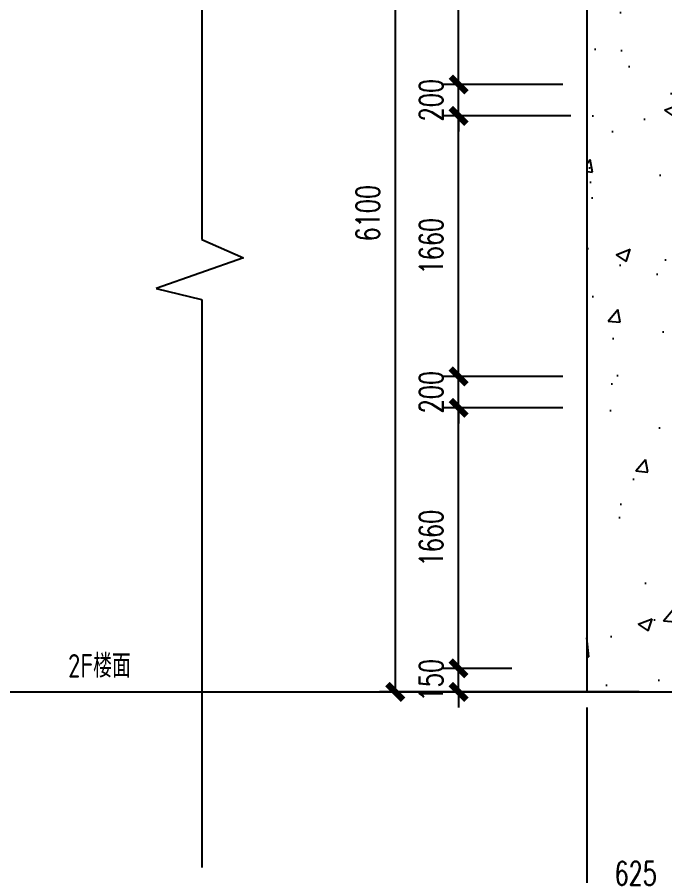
# Model space of a CAD drawing. Header units: millimetres. Extents: x -198529 to 244266, y -64 to 158464.
# Drawn here: x -154265 to -150138, y 93281 to 98752 of the extents above; entities that cross this region are included whole.
import ezdxf

# ---------------------------------------------------------------- set-up
doc = ezdxf.new("R2010")
doc.units = ezdxf.units.MM
doc.layers.add('0-DCC-STRUC-T', color=4, linetype='Continuous')
doc.layers.add('COIL-BANK', color=8, linetype='Continuous')
doc.styles.add('DIM_FONT', font='SIMPLEX', dxfattribs={"width": 0.7, "bigfont": 'GBCBIG'})
doc.styles.add('EDRI-COM', font='tssdeng.shx', dxfattribs={"width": 0.8, "bigfont": 'hztxt.shx'})
doc.dimstyles.new('DIM-1', dxfattribs={"dimtxt": 150, "dimasz": 100, "dimexe": 100, "dimexo": 100, "dimgap": 100, "dimtad": 1, "dimdec": 0, "dimzin": 12, "dimdsep": 46, "dimtxsty": 'DIM_FONT', "dimblk": 'ARCHTICK', "dimcen": 2.5, "dimclrd": 256, "dimclre": 256, "dimclrt": 256, "dimadec": 0, "dimazin": 3, "dimtfac": 1, "dimtdec": 0, "dimtix": 1, "dimtmove": 2, "dimatfit": 3, "dimfxl": 1, "dimlwd": -1, "dimlwe": -1, "dimarcsym": 0})

# ---------------------------------------------------------------- blocks, each defined once
blk = doc.blocks.new('_ArchTick')
at = {"color": 0, "linetype": 'ByBlock', "const_width": 0.4}
blk.add_lwpolyline([(-0.5, -0.5), (0.5, 0.5)], dxfattribs=at)
blk = doc.blocks.new('*D91')
at = {"layer": '0-DCC-STRUC-T', "transparency": 16777216}
for p, q in [((-151361.3, 100553), (-151955.6, 100553)), ((-151855.6, 100553), (-151855.6, 94453)), ((-150301.2, 94453), (-151955.6, 94453))]:
    blk.add_line(p, q, dxfattribs=at)
at = {"layer": 'Defpoints', "color": 0, "transparency": 16777216}
for p in [(-151261.3, 100553), (-151855.6, 94453), (-150201.2, 94453)]:
    blk.add_point(p, dxfattribs=at)
at = {"layer": '0-DCC-STRUC-T', "transparency": 16777216, "xscale": 100, "yscale": 100, "zscale": 100}
for p, rotation in [((-151855.6, 100553), 90), ((-151855.6, 94453), 270)]:
    blk.add_blockref('_ArchTick', p, dxfattribs=dict(at, rotation=rotation))
at = {"layer": '0-DCC-STRUC-T', "transparency": 16777216, "insert": (-152030.6, 97503), "char_height": 150, "attachment_point": 5, "rotation": 90, "style": 'DIM_FONT'}
blk.add_mtext('6100', dxfattribs=at)
blk = doc.blocks.new('*D92')
at = {"layer": '0-DCC-STRUC-T', "transparency": 16777216}
for p, q in [((-150636.3, 94353), (-150636.3, 92452.1)), ((-150011.3, 93111.1), (-150011.3, 92452.1)), ((-150636.3, 92552.1), (-150011.3, 92552.1))]:
    blk.add_line(p, q, dxfattribs=at)
at = {"layer": 'Defpoints', "color": 0, "transparency": 16777216}
for p in [(-150636.3, 94453), (-150011.3, 93211.1), (-150011.3, 92552.1)]:
    blk.add_point(p, dxfattribs=at)
at = {"layer": '0-DCC-STRUC-T', "transparency": 16777216, "xscale": 100, "yscale": 100, "zscale": 100, "rotation": 180}
blk.add_blockref('_ArchTick', (-150636.3, 92552.1), dxfattribs=at)
at = {"layer": '0-DCC-STRUC-T', "transparency": 16777216, "xscale": 100, "yscale": 100, "zscale": 100}
blk.add_blockref('_ArchTick', (-150011.3, 92552.1), dxfattribs=at)
at = {"layer": '0-DCC-STRUC-T', "transparency": 16777216, "insert": (-150323.8, 92727.1), "char_height": 150, "attachment_point": 5, "style": 'DIM_FONT'}
blk.add_mtext('625', dxfattribs=at)
blk = doc.blocks.new('*D95')
at = {"layer": '0-DCC-STRUC-T', "transparency": 16777216}
for p, q in [((-150636.3, 94353), (-150636.3, 93022)), ((-150011.3, 94353), (-150011.3, 93022)), ((-150636.3, 93122), (-150011.3, 93122))]:
    blk.add_line(p, q, dxfattribs=at)
at = {"layer": 'Defpoints', "color": 0, "transparency": 16777216}
for p in [(-150636.3, 94453), (-150011.3, 94453), (-150011.3, 93122)]:
    blk.add_point(p, dxfattribs=at)
at = {"layer": '0-DCC-STRUC-T', "transparency": 16777216, "xscale": 100, "yscale": 100, "zscale": 100, "rotation": 180}
blk.add_blockref('_ArchTick', (-150636.3, 93122), dxfattribs=at)
at = {"layer": '0-DCC-STRUC-T', "transparency": 16777216, "xscale": 100, "yscale": 100, "zscale": 100}
blk.add_blockref('_ArchTick', (-150011.3, 93122), dxfattribs=at)
at = {"layer": '0-DCC-STRUC-T', "transparency": 16777216, "insert": (-150323.8, 93297), "char_height": 150, "attachment_point": 5, "style": 'DIM_FONT'}
blk.add_mtext('625', dxfattribs=at)
blk = doc.blocks.new('*D193')
at = {"layer": '0-DCC-STRUC-T', "transparency": 16777216}
for p, q in [((-150787.8, 96263), (-151552.4, 96263)), ((-151452.4, 94603), (-151452.4, 96263)), ((-151112.7, 94603), (-151552.4, 94603))]:
    blk.add_line(p, q, dxfattribs=at)
at = {"layer": 'Defpoints', "color": 0, "transparency": 16777216}
for p in [(-151452.4, 96263), (-150687.8, 96263), (-151012.7, 94603)]:
    blk.add_point(p, dxfattribs=at)
at = {"layer": '0-DCC-STRUC-T', "transparency": 16777216, "xscale": 100, "yscale": 100, "zscale": 100}
for p, rotation in [((-151452.4, 96263), 90), ((-151452.4, 94603), 270)]:
    blk.add_blockref('_ArchTick', p, dxfattribs=dict(at, rotation=rotation))
at = {"layer": '0-DCC-STRUC-T', "transparency": 16777216, "insert": (-151627.4, 95433), "char_height": 150, "attachment_point": 5, "rotation": 90, "style": 'DIM_FONT'}
blk.add_mtext('1660', dxfattribs=at)
blk = doc.blocks.new('*D194')
at = {"layer": '0-DCC-STRUC-T', "transparency": 16777216}
for p, q in [((-151452.4, 96463), (-151452.4, 96563)), ((-150787.8, 96463), (-151552.4, 96463)), ((-151452.4, 96263), (-151452.4, 96463)), ((-150787.8, 96263), (-151552.4, 96263)), ((-151452.4, 96263), (-151452.4, 96163))]:
    blk.add_line(p, q, dxfattribs=at)
at = {"layer": 'Defpoints', "color": 0, "transparency": 16777216}
for p in [(-151452.4, 96463), (-150687.8, 96463), (-150687.8, 96263)]:
    blk.add_point(p, dxfattribs=at)
at = {"layer": '0-DCC-STRUC-T', "transparency": 16777216, "xscale": 100, "yscale": 100, "zscale": 100}
for p, rotation in [((-151452.4, 96463), 270), ((-151452.4, 96263), 90)]:
    blk.add_blockref('_ArchTick', p, dxfattribs=dict(at, rotation=rotation))
at = {"layer": '0-DCC-STRUC-T', "transparency": 16777216, "insert": (-151627.4, 96363), "char_height": 150, "attachment_point": 5, "rotation": 90, "style": 'DIM_FONT'}
blk.add_mtext('200', dxfattribs=at)
blk = doc.blocks.new('*D195')
at = {"layer": '0-DCC-STRUC-T', "transparency": 16777216}
for p, q in [((-150737.8, 98123), (-151552.4, 98123)), ((-151452.4, 96463), (-151452.4, 98123)), ((-150787.8, 96463), (-151552.4, 96463))]:
    blk.add_line(p, q, dxfattribs=at)
at = {"layer": 'Defpoints', "color": 0, "transparency": 16777216}
for p in [(-151452.4, 98123), (-150637.8, 98123), (-150687.8, 96463)]:
    blk.add_point(p, dxfattribs=at)
at = {"layer": '0-DCC-STRUC-T', "transparency": 16777216, "xscale": 100, "yscale": 100, "zscale": 100}
for p, rotation in [((-151452.4, 98123), 90), ((-151452.4, 96463), 270)]:
    blk.add_blockref('_ArchTick', p, dxfattribs=dict(at, rotation=rotation))
at = {"layer": '0-DCC-STRUC-T', "transparency": 16777216, "insert": (-151627.4, 97293), "char_height": 150, "attachment_point": 5, "rotation": 90, "style": 'DIM_FONT'}
blk.add_mtext('1660', dxfattribs=at)
blk = doc.blocks.new('*D196')
at = {"layer": '0-DCC-STRUC-T', "transparency": 16777216}
for p, q in [((-151452.4, 98323), (-151452.4, 98423)), ((-150787.8, 98323), (-151552.4, 98323)), ((-151452.4, 98123), (-151452.4, 98323)), ((-150787.8, 98123), (-151552.4, 98123)), ((-151452.4, 98123), (-151452.4, 98023))]:
    blk.add_line(p, q, dxfattribs=at)
at = {"layer": 'Defpoints', "color": 0, "transparency": 16777216}
for p in [(-151452.4, 98323), (-150687.8, 98323), (-150687.8, 98123)]:
    blk.add_point(p, dxfattribs=at)
at = {"layer": '0-DCC-STRUC-T', "transparency": 16777216, "xscale": 100, "yscale": 100, "zscale": 100}
for p, rotation in [((-151452.4, 98323), 270), ((-151452.4, 98123), 90)]:
    blk.add_blockref('_ArchTick', p, dxfattribs=dict(at, rotation=rotation))
at = {"layer": '0-DCC-STRUC-T', "transparency": 16777216, "insert": (-151627.4, 98223), "char_height": 150, "attachment_point": 5, "rotation": 90, "style": 'DIM_FONT'}
blk.add_mtext('200', dxfattribs=at)
blk = doc.blocks.new('*D197')
at = {"layer": '0-DCC-STRUC-T', "transparency": 16777216}
for p, q in [((-150565.4, 100553), (-151552.4, 100553)), ((-151452.4, 98323), (-151452.4, 100553)), ((-150865.4, 98323), (-151552.4, 98323))]:
    blk.add_line(p, q, dxfattribs=at)
at = {"layer": 'Defpoints', "color": 0, "transparency": 16777216}
for p in [(-151452.4, 100553), (-150465.4, 100553), (-150765.4, 98323)]:
    blk.add_point(p, dxfattribs=at)
at = {"layer": '0-DCC-STRUC-T', "transparency": 16777216, "xscale": 100, "yscale": 100, "zscale": 100}
for p, rotation in [((-151452.4, 100553), 90), ((-151452.4, 98323), 270)]:
    blk.add_blockref('_ArchTick', p, dxfattribs=dict(at, rotation=rotation))
at = {"layer": '0-DCC-STRUC-T', "transparency": 16777216, "insert": (-151627.4, 99438), "char_height": 150, "attachment_point": 5, "rotation": 90, "style": 'DIM_FONT'}
blk.add_mtext('2230', dxfattribs=at)
blk = doc.blocks.new('*D198')
at = {"layer": '0-DCC-STRUC-T', "transparency": 16777216}
for p, q in [((-151452.4, 94603), (-151452.4, 94703)), ((-151112.7, 94603), (-151552.4, 94603)), ((-151452.4, 94453), (-151452.4, 94603)), ((-151112.7, 94453), (-151552.4, 94453)), ((-151452.4, 94453), (-151452.4, 94353))]:
    blk.add_line(p, q, dxfattribs=at)
at = {"layer": 'Defpoints', "color": 0, "transparency": 16777216}
for p in [(-151452.4, 94603), (-151012.7, 94603), (-151012.7, 94453)]:
    blk.add_point(p, dxfattribs=at)
at = {"layer": '0-DCC-STRUC-T', "transparency": 16777216, "xscale": 100, "yscale": 100, "zscale": 100}
for p, rotation in [((-151452.4, 94603), 270), ((-151452.4, 94453), 90)]:
    blk.add_blockref('_ArchTick', p, dxfattribs=dict(at, rotation=rotation))
at = {"layer": '0-DCC-STRUC-T', "transparency": 16777216, "insert": (-151627.4, 94528), "char_height": 150, "attachment_point": 5, "rotation": 90, "style": 'DIM_FONT'}
blk.add_mtext('150', dxfattribs=at)

msp = doc.modelspace()

# ---------------------------------------------------------------- hatches: boundary and pattern name
at = {"transparency": 33554687}
h = msp.add_hatch(dxfattribs=at)
h.set_pattern_fill('AR-CONC', color=252, scale=5)
h.paths.add_polyline_path([(-150636.3, 94453), (-149386.3, 94453), (-149386.3, 100553), (-150636.3, 100553)])

# ---------------------------------------------------------------- linework, layer by layer
at = {"layer": '0-DCC-STRUC-T'}
for p, q in [((-153089.3, 101364), (-153089.3, 97336.1)), ((-153089.3, 97336.1), (-153089.3, 97335.1)), ((-153089.3, 97335.1), (-152821.9, 97219)), ((-152821.9, 97219), (-153379.1, 97023)), ((-153379.1, 97023), (-153090.2, 96953.4)), ((-153090.2, 96953.4), (-153089.3, 96953.2)), ((-153089.3, 96953.2), (-153089.3, 93334.5))]:
    msp.add_line(p, q, dxfattribs=at)
at = {"layer": 'COIL-BANK'}
msp.add_line((-177942.3, 94453), (-138929, 94453), dxfattribs=at)
msp.add_lwpolyline([(-150636.3, 94453), (-149386.3, 94453), (-149386.3, 100553), (-150636.3, 100553)], close=True, dxfattribs=at)

# ---------------------------------------------------------------- texts
at = {"layer": '0-DCC-STRUC-T', "style": 'EDRI-COM', "width": 0.8}
msp.add_text('2F楼面', height=150, dxfattribs=at).set_placement((-153940.8, 94544))

# ---------------------------------------------------------------- dimensions: what is measured, and where the dimension line sits
at = {"layer": '0-DCC-STRUC-T'}
for base, p1, p2, picture, middle in [((-151855.6, 94453), (-151261.3, 100553), (-150201.2, 94453), '*D91', (-152030.6, 97503)), ((-151452.4, 100553), (-150765.4, 98323), (-150465.4, 100553), '*D197', (-151627.4, 99438)), ((-151452.4, 98323), (-150687.8, 98123), (-150687.8, 98323), '*D196', (-151627.4, 98223)), ((-151452.4, 98123), (-150687.8, 96463), (-150637.8, 98123), '*D195', (-151627.4, 97293)), ((-151452.4, 96463), (-150687.8, 96263), (-150687.8, 96463), '*D194', (-151627.4, 96363)), ((-151452.4, 96263), (-151012.7, 94603), (-150687.8, 96263), '*D193', (-151627.4, 95433)), ((-151452.4, 94603), (-151012.7, 94453), (-151012.7, 94603), '*D198', (-151627.4, 94528))]:
    dim = msp.add_linear_dim(base=base, p1=p1, p2=p2, angle=90, dimstyle='DIM-1', dxfattribs=at)
    dim.commit()
    dim.dimension.update_dxf_attribs({"geometry": picture, "text_midpoint": middle})
for base, p2, picture, middle in [((-150011.3, 92552.1), (-150011.3, 93211.1), '*D92', (-150323.8, 92727.1)), ((-150011.3, 93122), (-150011.3, 94453), '*D95', (-150323.8, 93297))]:
    dim = msp.add_linear_dim(base=base, p1=(-150636.3, 94453), p2=p2, dimstyle='DIM-1', dxfattribs=at)
    dim.commit()
    dim.dimension.update_dxf_attribs({"geometry": picture, "text_midpoint": middle})

doc.saveas('drawing.dxf')
